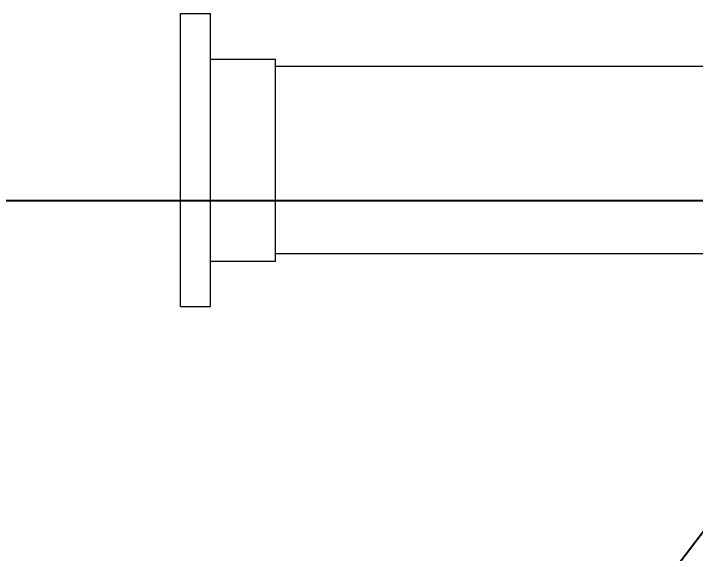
# Model space of a CAD drawing. Header units: inches. Extents: x 17 to 469, y 7 to 301.
# Drawn here: x 302.65 to 334.05, y 116.49 to 141.37 of the extents above; entities that cross this region are included whole.
import ezdxf

# ---------------------------------------------------------------- set-up
doc = ezdxf.new("R2010")
doc.units = ezdxf.units.IN
doc.header["$LTSCALE"] = 14
doc.header["$MEASUREMENT"] = 0
for name, color, linetype, lineweight in [('Dimension (ANSI)', 7, 'Continuous', 25), ('Symbol (ANSI)', 7, 'Continuous', 25), ('Visible (ANSI)', 7, 'Continuous', 50)]:
    doc.layers.add(name, color=color, linetype=linetype, lineweight=lineweight)
doc.styles.add('MEMCOR Medium', font='arial.ttf')
doc.dimstyles.new('Default (ANSI)', dxfattribs={"dimscale": 14, "dimtxt": 0.15, "dimasz": 0.098425, "dimexe": 0.125, "dimexo": 0.0625, "dimgap": 0.031496, "dimtad": 0, "dimtih": 1, "dimtoh": 1, "dimdec": 4, "dimrnd": 1e-08, "dimzin": 3, "dimdsep": 46, "dimlunit": 5, "dimtxsty": 'MEMCOR Medium', "dimcen": 0.09, "dimdle": 0.393701, "dimclrd": 256, "dimclre": 256, "dimclrt": 256, "dimadec": 0, "dimazin": 1, "dimtfac": 0.8, "dimtofl": 0, "dimtmove": 0, "dimatfit": 3, "dimfxl": 1, "dimfrac": 1, "dimtolj": 1, "dimtzin": 4, "dimlwd": -1, "dimlwe": -1, "dimarcsym": 0})
doc.dimstyles.new('Default (ANSI)$7', dxfattribs={"dimscale": 14, "dimtxt": 0.15, "dimasz": 0.098425, "dimexe": 0.125, "dimexo": 0.0625, "dimgap": 0.031496, "dimtad": 0, "dimtih": 1, "dimtoh": 1, "dimdec": 4, "dimrnd": 1e-08, "dimzin": 3, "dimdsep": 46, "dimlunit": 5, "dimtxsty": 'MEMCOR Medium', "dimcen": 0.09, "dimdle": 0.393701, "dimclrd": 256, "dimclre": 256, "dimclrt": 256, "dimadec": 0, "dimazin": 1, "dimtfac": 0.8, "dimtofl": 0, "dimtmove": 0, "dimatfit": 3, "dimfxl": 1, "dimfrac": 1, "dimtolj": 1, "dimtzin": 4, "dimlwd": -1, "dimlwe": -1, "dimarcsym": 0})

# ---------------------------------------------------------------- blocks, each defined once
blk = doc.blocks.new('*D28')
at = {"layer": 'Defpoints', "color": 0, "transparency": 16777216}
for p in [(299.504, 132.744), (359.226, 132.744), (339.567, 40.229)]:
    blk.add_point(p, dxfattribs=at)
at = {"layer": 'Dimension (ANSI)', "transparency": 16777216}
for p, q in [((358.351, 132.744), (297.754, 132.744)), ((299.504, 131.366), (299.504, 93.646)), ((299.504, 41.607), (299.504, 79.328)), ((338.692, 40.229), (297.754, 40.229))]:
    blk.add_line(p, q, dxfattribs=at)
for points in [[(299.275, 131.366), (299.734, 131.366), (299.504, 132.744)], [(299.275, 41.607), (299.734, 41.607), (299.504, 40.229)]]:
    blk.add_solid(points, dxfattribs=at)
at = {"layer": 'Dimension (ANSI)', "transparency": 16777216, "char_height": 2.1, "attachment_point": 5, "style": 'MEMCOR Medium'}
for s, insert in [('\\A1; \\fArial|b0|i0;92{\\H0.8x;\\S1#2;} in', (299.504, 88.633)), ('\\A1;[2349.9 mm]{\\P\\fArial|b0|i0;SHIPPING HEIGHT\\P\\fArial|b0|i0;REF.}', (299.504, 81.474))]:
    blk.add_mtext(s, dxfattribs=dict(at, insert=insert))

msp = doc.modelspace()

# ---------------------------------------------------------------- linework, layer by layer
at = {"layer": 'Visible (ANSI)', "linetype": 'Continuous', "lineweight": 18}
for p, q in [((310.340881, 127.866868), (310.340881, 141.366868)), ((310.340881, 141.366868), (311.715881, 141.366868)), ((311.715881, 127.866868), (311.715881, 141.366868)), ((311.715881, 139.273118), (314.715881, 139.273118)), ((314.715881, 129.960618), (314.715881, 139.273118)), ((337.641131, 138.929368), (314.715881, 138.929368)), ((337.641131, 130.304368), (314.715881, 130.304368)), ((311.715881, 129.960618), (314.715881, 129.960618)), ((310.340881, 127.866868), (311.715881, 127.866868))]:
    msp.add_line(p, q, dxfattribs=at)

# ---------------------------------------------------------------- dimensions: what is measured, and where the dimension line sits
at = {"layer": 'Dimension (ANSI)'}
dim = msp.add_linear_dim(base=(299.504219, 132.744368), p1=(339.566564, 40.229368), p2=(359.226131, 132.744368), angle=90, text=' \\fArial|b0|i0;<> in\\X[2349.9 mm]{\\P\\fArial|b0|i0;SHIPPING HEIGHT\\P\\fArial|b0|i0;REF.}', dimstyle='Default (ANSI)', override={"dimgap": 0.031496, "dimdec": 4, "dimpost": '', "dimtol": 0, "dimlim": 0, "dimtp": 0, "dimtm": 0, "dimtdec": 2, "dimatfit": 1}, dxfattribs=at)
dim.commit()
dim.dimension.update_dxf_attribs({"geometry": '*D28', "text_midpoint": (299.504219, 86.486868), "dimtype": 160})

# ---------------------------------------------------------------- leaders
at = {"layer": 'Symbol (ANSI)', "annotation_type": 0, "has_hookline": 1, "hookline_direction": 1, "text_width": 19.334039}
msp.add_leader([(340.424875, 125.354368), (331.610197, 113.832606), (330.232244, 113.832606)], dimstyle='Default (ANSI)$7', override={"dimtad": 0}, dxfattribs=at)

doc.saveas('drawing.dxf')
